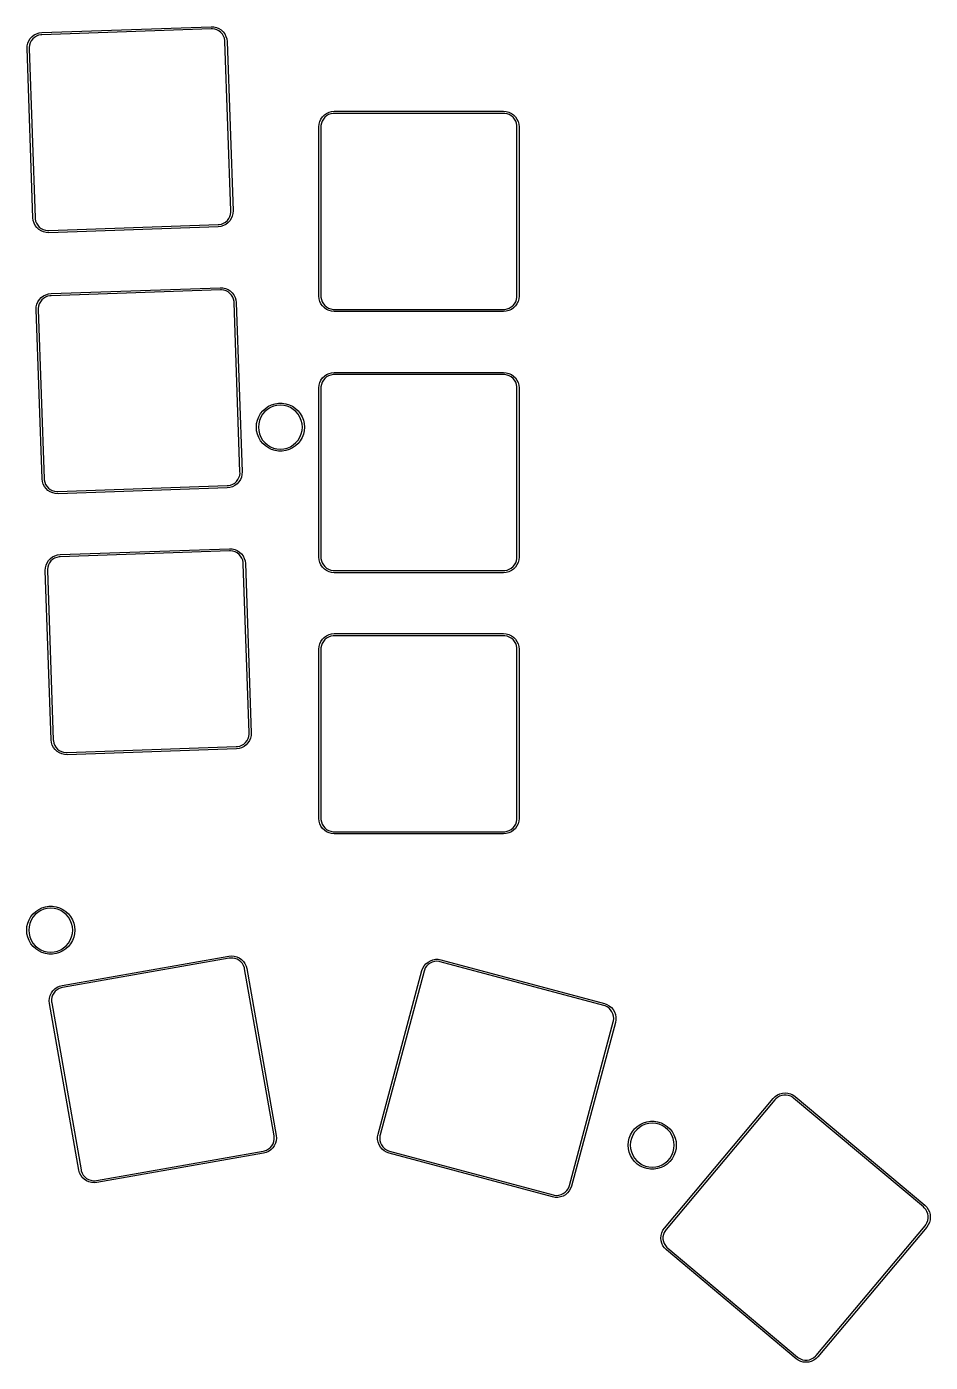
# Model space of a CAD drawing. Extents: x 26 to 165, y -131 to -30.
# Drawn here: x 101.7 to 164.7, y -131.2 to -38.1 of the extents above; entities that cross this region are included whole.
import ezdxf

# ---------------------------------------------------------------- set-up
doc = ezdxf.new("R2010")
doc.units = 0
doc.layers.add('BLACK', color=7, linetype='CONTINUOUS')

msp = doc.modelspace()

# ---------------------------------------------------------------- linework, layer by layer
at = {"layer": 'BLACK', "linetype": 'CONTINUOUS'}
for p, q in [((102.761, -38.5482), (114.554, -38.1364)), ((114.554, -38.1364), (114.554, -38.1364)), ((114.554, -38.1364), (114.741, -38.1462)), ((114.741, -38.1462), (114.924, -38.1884)), ((101.85, -39.1179), (101.952, -38.9607)), ((101.952, -38.9607), (102.079, -38.8237)), ((102.12, -38.9893), (102.02, -39.1169)), ((102.079, -38.8237), (102.229, -38.7109)), ((102.24, -38.881), (102.12, -38.9893)), ((102.229, -38.7109), (102.396, -38.6259)), ((102.377, -38.7953), (102.24, -38.881)), ((102.527, -38.7346), (102.377, -38.7953)), ((102.396, -38.6259), (102.575, -38.5711)), ((102.686, -38.701), (102.527, -38.7346)), ((102.575, -38.5711), (102.761, -38.5483)), ((102.766, -38.6982), (102.686, -38.701)), ((102.761, -38.5483), (102.761, -38.5482)), ((114.559, -38.2863), (102.766, -38.6981)), ((102.766, -38.6981), (102.766, -38.6982)), ((114.64, -38.2835), (114.559, -38.2863)), ((114.559, -38.2863), (114.559, -38.2863)), ((114.8, -38.306), (114.64, -38.2835)), ((114.954, -38.356), (114.8, -38.306)), ((114.924, -38.1884), (115.096, -38.2616)), ((115.097, -38.432), (114.954, -38.356)), ((115.096, -38.2616), (115.253, -38.3636)), ((115.225, -38.5317), (115.097, -38.432)), ((115.333, -38.6519), (115.225, -38.5317)), ((115.253, -38.3636), (115.39, -38.4914)), ((115.419, -38.7892), (115.333, -38.6519)), ((115.39, -38.4914), (115.503, -38.6411)), ((115.479, -38.9393), (115.419, -38.7892)), ((115.513, -39.0976), (115.479, -38.9393)), ((115.503, -38.6411), (115.588, -38.808)), ((115.588, -38.808), (115.643, -38.9872)), ((115.643, -38.9872), (115.666, -39.1731)), ((101.724, -39.6601), (101.734, -39.4729)), ((102.136, -51.4529), (101.724, -39.6601)), ((101.724, -39.6601), (101.724, -39.6601)), ((101.734, -39.4729), (101.776, -39.2904)), ((101.776, -39.2904), (101.85, -39.1179)), ((101.894, -39.4137), (101.871, -39.574)), ((101.871, -39.574), (101.874, -39.6548)), ((101.874, -39.6548), (101.874, -39.6548)), ((101.874, -39.6548), (102.286, -51.4476)), ((101.944, -39.2598), (101.894, -39.4137)), ((102.02, -39.1169), (101.944, -39.2598)), ((115.516, -39.1785), (115.513, -39.0976)), ((115.928, -50.9713), (115.516, -39.1785)), ((115.516, -39.1785), (115.516, -39.1785)), ((115.516, -39.1785), (115.516, -39.1785)), ((115.666, -39.1731), (115.666, -39.1732)), ((115.666, -39.1732), (116.078, -50.966)), ((122.122, -44.7384), (122.201, -44.5686)), ((122.201, -44.5686), (122.309, -44.4151)), ((122.372, -44.5735), (122.291, -44.7137)), ((122.309, -44.4151), (122.441, -44.2826)), ((122.476, -44.4495), (122.372, -44.5735)), ((122.441, -44.2826), (122.595, -44.1751)), ((122.6, -44.3455), (122.476, -44.4495)), ((122.595, -44.1751), (122.765, -44.0959)), ((122.74, -44.2646), (122.6, -44.3455)), ((122.892, -44.2092), (122.74, -44.2646)), ((122.765, -44.0959), (122.946, -44.0474)), ((123.051, -44.1811), (122.892, -44.2092)), ((122.946, -44.0474), (123.132, -44.0311)), ((123.132, -44.1811), (123.051, -44.1811)), ((123.132, -44.0311), (134.932, -44.0311)), ((123.132, -44.0311), (123.132, -44.0311)), ((134.932, -44.1811), (123.132, -44.1811)), ((123.132, -44.1811), (123.132, -44.1811)), ((134.932, -44.0311), (135.119, -44.0475)), ((135.013, -44.1811), (134.932, -44.1811)), ((135.173, -44.2092), (135.013, -44.1811)), ((135.119, -44.0475), (135.3, -44.0959)), ((135.325, -44.2646), (135.173, -44.2092)), ((135.3, -44.0959), (135.47, -44.1751)), ((135.465, -44.3455), (135.325, -44.2646)), ((135.589, -44.4495), (135.465, -44.3455)), ((135.47, -44.1751), (135.623, -44.2826)), ((135.693, -44.5735), (135.589, -44.4495)), ((135.623, -44.2826), (135.756, -44.4151)), ((135.774, -44.7137), (135.693, -44.5735)), ((135.756, -44.4151), (135.863, -44.5686)), ((135.863, -44.5686), (135.942, -44.7385)), ((122.057, -45.1061), (122.074, -44.9194)), ((122.057, -56.9061), (122.057, -45.1061)), ((122.057, -45.1061), (122.057, -45.1061)), ((122.074, -44.9194), (122.122, -44.7384)), ((122.235, -44.8658), (122.207, -45.0252)), ((122.207, -45.0252), (122.207, -45.1061)), ((122.207, -45.1061), (122.207, -45.1061)), ((122.207, -45.1061), (122.207, -56.9061)), ((122.291, -44.7137), (122.235, -44.8658)), ((135.829, -44.8658), (135.774, -44.7137)), ((135.857, -45.0252), (135.829, -44.8658)), ((135.857, -45.1061), (135.857, -45.0252)), ((135.857, -56.9061), (135.857, -45.1061)), ((135.857, -45.1061), (135.857, -45.1061)), ((135.857, -45.1061), (135.857, -45.1061)), ((135.942, -44.7385), (135.991, -44.9194)), ((135.991, -44.9194), (136.007, -45.106)), ((136.007, -45.106), (136.007, -45.1061)), ((136.007, -45.1061), (136.007, -56.9061)), ((115.908, -51.2124), (115.931, -51.0521)), ((115.931, -51.0521), (115.928, -50.9713)), ((115.928, -50.9713), (115.928, -50.9713)), ((116.068, -51.1532), (116.026, -51.3357)), ((116.078, -50.966), (116.068, -51.1532)), ((116.078, -50.966), (116.078, -50.966)), ((116.078, -50.966), (116.078, -50.966)), ((102.136, -51.453), (102.136, -51.4529)), ((102.159, -51.6389), (102.136, -51.453)), ((102.214, -51.8181), (102.159, -51.6389)), ((102.299, -51.985), (102.214, -51.8181)), ((102.286, -51.4476), (102.286, -51.4476)), ((102.286, -51.4476), (102.286, -51.4476)), ((102.286, -51.4476), (102.289, -51.5285)), ((102.289, -51.5285), (102.323, -51.6868)), ((102.412, -52.1347), (102.299, -51.985)), ((102.323, -51.6868), (102.383, -51.8369)), ((102.383, -51.8369), (102.469, -51.9742)), ((102.469, -51.9742), (102.577, -52.0945)), ((102.577, -52.0945), (102.705, -52.1941)), ((103.243, -52.3398), (115.036, -51.928)), ((115.041, -52.0779), (103.248, -52.4897)), ((115.036, -51.928), (115.116, -51.9251)), ((115.036, -51.928), (115.036, -51.928)), ((115.036, -51.928), (115.036, -51.928)), ((115.227, -52.055), (115.041, -52.0779)), ((115.041, -52.0779), (115.041, -52.0779)), ((115.041, -52.0779), (115.041, -52.0779)), ((115.041, -52.0779), (115.041, -52.0779)), ((115.041, -52.0779), (115.041, -52.0779)), ((115.116, -51.9251), (115.275, -51.8915)), ((115.406, -52.0002), (115.227, -52.055)), ((115.275, -51.8915), (115.425, -51.8308)), ((115.573, -51.9152), (115.406, -52.0002)), ((115.425, -51.8308), (115.562, -51.7451)), ((115.562, -51.7451), (115.682, -51.6368)), ((115.723, -51.8024), (115.573, -51.9152)), ((115.682, -51.6368), (115.782, -51.5092)), ((115.85, -51.6654), (115.723, -51.8024)), ((115.782, -51.5092), (115.858, -51.3663)), ((115.952, -51.5082), (115.85, -51.6654)), ((115.858, -51.3663), (115.908, -51.2124)), ((116.026, -51.3357), (115.952, -51.5082)), ((102.549, -52.2625), (102.412, -52.1347)), ((102.706, -52.3645), (102.549, -52.2625)), ((102.705, -52.1941), (102.848, -52.2701)), ((102.878, -52.4378), (102.706, -52.3645)), ((102.848, -52.2701), (103.002, -52.3201)), ((103.061, -52.4799), (102.878, -52.4378)), ((103.002, -52.3201), (103.162, -52.3426)), ((103.248, -52.4897), (103.061, -52.4799)), ((103.162, -52.3426), (103.243, -52.3398)), ((103.243, -52.3398), (103.243, -52.3398)), ((103.243, -52.3398), (103.243, -52.3398)), ((103.243, -52.3398), (103.243, -52.3398)), ((103.248, -52.4897), (103.248, -52.4897)), ((103.248, -52.4897), (103.248, -52.4897)), ((103.248, -52.4897), (103.248, -52.4897)), ((103.248, -52.4897), (103.248, -52.4897)), ((103.031, -56.8148), (103.21, -56.76)), ((103.21, -56.76), (103.396, -56.7371)), ((103.396, -56.7371), (115.189, -56.3253)), ((103.396, -56.7371), (103.396, -56.7371)), ((103.396, -56.7371), (103.396, -56.7371)), ((103.396, -56.7371), (103.396, -56.7371)), ((103.396, -56.7371), (103.396, -56.7371)), ((115.194, -56.4752), (103.402, -56.887)), ((115.189, -56.3253), (115.376, -56.3351)), ((115.189, -56.3253), (115.189, -56.3253)), ((115.189, -56.3253), (115.189, -56.3253)), ((115.189, -56.3253), (115.189, -56.3253)), ((115.275, -56.4724), (115.194, -56.4752)), ((115.194, -56.4752), (115.194, -56.4752)), ((115.194, -56.4752), (115.194, -56.4752)), ((115.194, -56.4752), (115.194, -56.4752)), ((115.436, -56.4949), (115.275, -56.4724)), ((115.376, -56.3351), (115.559, -56.3773)), ((115.589, -56.5449), (115.436, -56.4949)), ((115.559, -56.3773), (115.731, -56.4505)), ((115.732, -56.6209), (115.589, -56.5449)), ((115.731, -56.4505), (115.889, -56.5525)), ((115.86, -56.7206), (115.732, -56.6209)), ((115.968, -56.8408), (115.86, -56.7206)), ((115.889, -56.5525), (116.026, -56.6803)), ((116.026, -56.6803), (116.138, -56.83)), ((102.36, -57.849), (102.369, -57.6619)), ((102.369, -57.6619), (102.411, -57.4793)), ((102.411, -57.4793), (102.485, -57.3068)), ((102.485, -57.3068), (102.587, -57.1496)), ((102.529, -57.6026), (102.507, -57.7629)), ((102.579, -57.4487), (102.529, -57.6026)), ((102.655, -57.3058), (102.579, -57.4487)), ((102.587, -57.1496), (102.715, -57.0126)), ((102.755, -57.1782), (102.655, -57.3058)), ((102.715, -57.0126), (102.864, -56.8998)), ((102.875, -57.0699), (102.755, -57.1782)), ((102.864, -56.8998), (103.031, -56.8148)), ((103.012, -56.9841), (102.875, -57.0699)), ((103.162, -56.9235), (103.012, -56.9841)), ((103.321, -56.8899), (103.162, -56.9235)), ((103.402, -56.887), (103.321, -56.8899)), ((103.402, -56.887), (103.402, -56.887)), ((103.402, -56.887), (103.402, -56.887)), ((116.054, -56.9781), (115.968, -56.8408)), ((116.115, -57.1282), (116.054, -56.9781)), ((116.148, -57.2865), (116.115, -57.1282)), ((116.138, -56.83), (116.223, -56.9969)), ((116.151, -57.3674), (116.148, -57.2865)), ((116.563, -69.1602), (116.151, -57.3674)), ((116.151, -57.3674), (116.151, -57.3674)), ((116.151, -57.3674), (116.151, -57.3674)), ((116.223, -56.9969), (116.278, -57.1761)), ((116.278, -57.1761), (116.301, -57.362)), ((116.301, -57.362), (116.301, -57.3621)), ((116.301, -57.3621), (116.713, -69.1549)), ((122.074, -57.0928), (122.057, -56.9061)), ((122.057, -56.9061), (122.057, -56.9061)), ((122.057, -56.9061), (122.057, -56.9061)), ((122.122, -57.2738), (122.074, -57.0928)), ((122.201, -57.4436), (122.122, -57.2738)), ((122.309, -57.5971), (122.201, -57.4436)), ((122.207, -56.9061), (122.207, -56.9062)), ((122.207, -56.9062), (122.207, -56.987)), ((122.207, -56.987), (122.235, -57.1464)), ((122.235, -57.1464), (122.291, -57.2985)), ((122.291, -57.2985), (122.372, -57.4387)), ((122.441, -57.7296), (122.309, -57.5971)), ((122.372, -57.4387), (122.476, -57.5627)), ((122.476, -57.5627), (122.6, -57.6667)), ((122.6, -57.6667), (122.74, -57.7477)), ((135.325, -57.7476), (135.465, -57.6667)), ((135.465, -57.6667), (135.589, -57.5627)), ((135.589, -57.5627), (135.693, -57.4387)), ((135.756, -57.5971), (135.623, -57.7296)), ((135.693, -57.4387), (135.774, -57.2985)), ((135.863, -57.4436), (135.756, -57.5971)), ((135.774, -57.2985), (135.829, -57.1464)), ((135.829, -57.1464), (135.857, -56.987)), ((135.857, -56.987), (135.857, -56.9061)), ((135.857, -56.9061), (135.857, -56.9061)), ((135.942, -57.2738), (135.863, -57.4436)), ((135.991, -57.0928), (135.942, -57.2738)), ((136.007, -56.9061), (135.991, -57.0928)), ((136.007, -56.9061), (136.007, -56.9061)), ((102.771, -69.6418), (102.36, -57.849)), ((102.36, -57.849), (102.36, -57.849)), ((102.507, -57.7629), (102.509, -57.8437)), ((102.509, -57.8437), (102.509, -57.8437)), ((102.509, -57.8437), (102.921, -69.6366)), ((122.595, -57.8371), (122.441, -57.7296)), ((122.765, -57.9163), (122.595, -57.8371)), ((122.74, -57.7477), (122.892, -57.803)), ((122.946, -57.9648), (122.765, -57.9163)), ((122.892, -57.803), (123.051, -57.8311)), ((123.132, -57.9811), (122.946, -57.9648)), ((123.051, -57.8311), (123.132, -57.8311)), ((123.132, -57.8311), (134.932, -57.8311)), ((134.932, -57.9811), (123.132, -57.9811)), ((134.932, -57.8311), (134.932, -57.8311)), ((134.932, -57.8311), (135.013, -57.8311)), ((135.119, -57.9648), (134.932, -57.9811)), ((134.932, -57.9811), (134.932, -57.9811)), ((135.013, -57.8311), (135.173, -57.803)), ((135.3, -57.9163), (135.119, -57.9648)), ((135.173, -57.803), (135.325, -57.7476)), ((135.47, -57.8371), (135.3, -57.9163)), ((135.623, -57.7296), (135.47, -57.8371)), ((122.595, -62.3751), (122.765, -62.2959)), ((122.765, -62.2959), (122.946, -62.2474)), ((122.946, -62.2474), (123.132, -62.2311)), ((123.132, -62.2311), (134.932, -62.2311)), ((123.132, -62.2311), (123.132, -62.2311)), ((134.932, -62.2311), (135.119, -62.2475)), ((135.119, -62.2475), (135.3, -62.2959)), ((135.3, -62.2959), (135.47, -62.3751)), ((122.057, -63.3061), (122.074, -63.1194)), ((122.074, -63.1194), (122.122, -62.9384)), ((122.122, -62.9384), (122.201, -62.7686)), ((122.201, -62.7686), (122.309, -62.6151)), ((122.235, -63.0658), (122.207, -63.2252)), ((122.207, -63.2252), (122.207, -63.3061)), ((122.291, -62.9137), (122.235, -63.0658)), ((122.372, -62.7735), (122.291, -62.9137)), ((122.309, -62.6151), (122.441, -62.4826)), ((122.476, -62.6495), (122.372, -62.7735)), ((122.441, -62.4826), (122.595, -62.3751)), ((122.6, -62.5455), (122.476, -62.6495)), ((122.74, -62.4646), (122.6, -62.5455)), ((122.892, -62.4092), (122.74, -62.4646)), ((123.051, -62.3811), (122.892, -62.4092)), ((123.132, -62.3811), (123.051, -62.3811)), ((134.932, -62.3811), (123.132, -62.3811)), ((123.132, -62.3811), (123.132, -62.3811)), ((135.013, -62.3811), (134.932, -62.3811)), ((135.173, -62.4092), (135.013, -62.3811)), ((135.325, -62.4646), (135.173, -62.4092)), ((135.465, -62.5455), (135.325, -62.4646)), ((135.589, -62.6495), (135.465, -62.5455)), ((135.47, -62.3751), (135.623, -62.4826)), ((135.693, -62.7735), (135.589, -62.6495)), ((135.623, -62.4826), (135.756, -62.6151)), ((135.774, -62.9137), (135.693, -62.7735)), ((135.756, -62.6151), (135.863, -62.7686)), ((135.829, -63.0658), (135.774, -62.9137)), ((135.857, -63.2252), (135.829, -63.0658)), ((135.857, -63.3061), (135.857, -63.2252)), ((135.863, -62.7686), (135.942, -62.9384)), ((135.942, -62.9384), (135.991, -63.1195)), ((135.991, -63.1195), (136.007, -63.306)), ((122.057, -75.1061), (122.057, -63.3061)), ((122.057, -63.3061), (122.057, -63.3061)), ((122.207, -63.3061), (122.207, -63.3061)), ((122.207, -63.3061), (122.207, -75.1061)), ((135.857, -75.1061), (135.857, -63.3061)), ((135.857, -63.3061), (135.857, -63.3061)), ((135.857, -63.3061), (135.857, -63.3061)), ((136.007, -63.306), (136.007, -63.3061)), ((136.007, -63.3061), (136.007, -75.1061)), ((117.871, -65.3132), (117.996, -65.0964)), ((117.996, -65.0964), (118.152, -64.9007)), ((118.142, -65.1409), (118.017, -65.3455)), ((118.298, -64.9583), (118.142, -65.1409)), ((118.152, -64.9007), (118.336, -64.7304)), ((118.481, -64.8024), (118.298, -64.9583)), ((118.336, -64.7304), (118.542, -64.5894)), ((118.686, -64.677), (118.481, -64.8024)), ((118.542, -64.5894), (118.768, -64.4808)), ((118.907, -64.5852), (118.686, -64.677)), ((118.768, -64.4808), (119.007, -64.407)), ((119.141, -64.5291), (118.907, -64.5852)), ((119.007, -64.407), (119.255, -64.3697)), ((119.38, -64.5103), (119.141, -64.5291)), ((119.255, -64.3697), (119.505, -64.3697)), ((119.619, -64.5291), (119.38, -64.5103)), ((119.505, -64.3697), (119.753, -64.407)), ((119.853, -64.5852), (119.619, -64.5291)), ((119.753, -64.407), (119.992, -64.4808)), ((120.074, -64.677), (119.853, -64.5852)), ((119.992, -64.4808), (120.218, -64.5894)), ((120.279, -64.8024), (120.074, -64.677)), ((120.218, -64.5894), (120.424, -64.7304)), ((120.462, -64.9583), (120.279, -64.8024)), ((120.424, -64.7304), (120.608, -64.9007)), ((120.618, -65.1409), (120.462, -64.9583)), ((120.608, -64.9007), (120.764, -65.0964)), ((120.743, -65.3455), (120.618, -65.1409)), ((120.764, -65.0964), (120.889, -65.3132)), ((117.705, -66.04), (117.724, -65.7904)), ((117.724, -66.2896), (117.705, -66.04)), ((117.724, -65.7904), (117.779, -65.5463)), ((117.779, -65.5463), (117.871, -65.3132)), ((117.869, -65.8007), (117.85, -66.04)), ((117.85, -66.04), (117.869, -66.2793)), ((117.925, -65.5673), (117.869, -65.8007)), ((118.017, -65.3455), (117.925, -65.5673)), ((120.835, -65.5673), (120.743, -65.3455)), ((120.891, -65.8007), (120.835, -65.5673)), ((120.889, -65.3132), (120.981, -65.5463)), ((120.91, -66.04), (120.891, -65.8007)), ((120.891, -66.2793), (120.91, -66.04)), ((120.981, -65.5463), (121.036, -65.7904)), ((121.036, -65.7904), (121.055, -66.04)), ((121.055, -66.04), (121.036, -66.2896)), ((117.779, -66.5337), (117.724, -66.2896)), ((117.871, -66.7668), (117.779, -66.5337)), ((117.869, -66.2793), (117.925, -66.5127)), ((117.996, -66.9836), (117.871, -66.7668)), ((117.925, -66.5127), (118.017, -66.7345)), ((118.152, -67.1793), (117.996, -66.9836)), ((118.017, -66.7345), (118.142, -66.9391)), ((118.142, -66.9391), (118.298, -67.1217)), ((120.462, -67.1217), (120.618, -66.9391)), ((120.764, -66.9836), (120.608, -67.1793)), ((120.618, -66.9391), (120.743, -66.7345)), ((120.743, -66.7345), (120.835, -66.5127)), ((120.889, -66.7668), (120.764, -66.9836)), ((120.835, -66.5127), (120.891, -66.2793)), ((120.981, -66.5337), (120.889, -66.7668)), ((121.036, -66.2896), (120.981, -66.5337)), ((118.336, -67.3496), (118.152, -67.1793)), ((118.298, -67.1217), (118.481, -67.2776)), ((118.542, -67.4906), (118.336, -67.3496)), ((118.481, -67.2776), (118.686, -67.403)), ((118.768, -67.5992), (118.542, -67.4906)), ((118.686, -67.403), (118.907, -67.4948)), ((119.007, -67.673), (118.768, -67.5992)), ((118.907, -67.4948), (119.141, -67.5509)), ((119.255, -67.7103), (119.007, -67.673)), ((119.141, -67.5509), (119.38, -67.5697)), ((119.505, -67.7103), (119.255, -67.7103)), ((119.38, -67.5697), (119.619, -67.5509)), ((119.753, -67.673), (119.505, -67.7103)), ((119.619, -67.5509), (119.853, -67.4948)), ((119.992, -67.5992), (119.753, -67.673)), ((119.853, -67.4948), (120.074, -67.403)), ((120.218, -67.4906), (119.992, -67.5992)), ((120.074, -67.403), (120.279, -67.2776)), ((120.424, -67.3496), (120.218, -67.4906)), ((120.279, -67.2776), (120.462, -67.1217)), ((120.608, -67.1793), (120.424, -67.3496)), ((102.771, -69.6419), (102.771, -69.6418)), ((102.794, -69.8278), (102.771, -69.6419)), ((102.921, -69.6366), (102.921, -69.6366)), ((102.921, -69.6366), (102.921, -69.6366)), ((102.921, -69.6366), (102.924, -69.7174)), ((102.924, -69.7174), (102.958, -69.8757)), ((116.318, -69.8257), (116.417, -69.6982)), ((116.417, -69.6982), (116.493, -69.5553)), ((116.588, -69.6972), (116.486, -69.8543)), ((116.493, -69.5553), (116.543, -69.4013)), ((116.543, -69.4013), (116.566, -69.2411)), ((116.566, -69.2411), (116.563, -69.1602)), ((116.563, -69.1602), (116.563, -69.1602)), ((116.563, -69.1602), (116.563, -69.1602)), ((116.563, -69.1602), (116.563, -69.1602)), ((116.661, -69.5247), (116.588, -69.6972)), ((116.703, -69.3421), (116.661, -69.5247)), ((116.713, -69.1549), (116.703, -69.3421)), ((116.713, -69.1549), (116.713, -69.1549)), ((102.849, -70.007), (102.794, -69.8278)), ((102.934, -70.1739), (102.849, -70.007)), ((103.047, -70.3236), (102.934, -70.1739)), ((102.958, -69.8757), (103.018, -70.0258)), ((103.018, -70.0258), (103.104, -70.1631)), ((103.184, -70.4514), (103.047, -70.3236)), ((103.104, -70.1631), (103.212, -70.2834)), ((103.341, -70.5534), (103.184, -70.4514)), ((103.212, -70.2834), (103.34, -70.383)), ((103.34, -70.383), (103.483, -70.459)), ((103.513, -70.6267), (103.341, -70.5534)), ((103.483, -70.459), (103.637, -70.509)), ((103.696, -70.6688), (103.513, -70.6267)), ((103.637, -70.509), (103.797, -70.5315)), ((103.883, -70.6786), (103.696, -70.6688)), ((103.797, -70.5315), (103.878, -70.5287)), ((103.878, -70.5287), (115.671, -70.1169)), ((115.676, -70.2668), (103.883, -70.6786)), ((103.883, -70.6786), (103.883, -70.6786)), ((103.883, -70.6786), (103.883, -70.6786)), ((115.671, -70.1169), (115.752, -70.1141)), ((115.671, -70.1169), (115.671, -70.1169)), ((115.671, -70.1169), (115.671, -70.1169)), ((115.862, -70.244), (115.676, -70.2668)), ((115.676, -70.2668), (115.676, -70.2668)), ((115.752, -70.1141), (115.91, -70.0805)), ((116.041, -70.1892), (115.862, -70.244)), ((115.91, -70.0805), (116.06, -70.0198)), ((116.208, -70.1041), (116.041, -70.1892)), ((116.06, -70.0198), (116.197, -69.934)), ((116.197, -69.934), (116.318, -69.8257)), ((116.358, -69.9914), (116.208, -70.1041)), ((116.486, -69.8543), (116.358, -69.9914)), ((103.12, -75.4957), (103.222, -75.3386)), ((103.222, -75.3386), (103.35, -75.2015)), ((103.39, -75.3671), (103.29, -75.4947)), ((103.35, -75.2015), (103.499, -75.0888)), ((103.51, -75.2589), (103.39, -75.3671)), ((103.499, -75.0888), (103.666, -75.0037)), ((103.648, -75.1731), (103.51, -75.2589)), ((103.798, -75.1125), (103.648, -75.1731)), ((103.666, -75.0037), (103.846, -74.9489)), ((103.956, -75.0788), (103.798, -75.1125)), ((103.846, -74.9489), (104.031, -74.9261)), ((104.037, -75.076), (103.956, -75.0788)), ((104.031, -74.9261), (104.032, -74.926)), ((104.032, -74.926), (115.824, -74.5142)), ((115.83, -74.6641), (104.037, -75.0759)), ((104.037, -75.0759), (104.037, -75.0759)), ((104.037, -75.0759), (104.037, -75.0759)), ((104.037, -75.0759), (104.037, -75.076)), ((115.824, -74.5142), (116.011, -74.524)), ((115.824, -74.5142), (115.824, -74.5142)), ((115.824, -74.5142), (115.824, -74.5142)), ((115.824, -74.5142), (115.824, -74.5142)), ((115.91, -74.6613), (115.83, -74.6641)), ((115.83, -74.6641), (115.83, -74.6641)), ((115.83, -74.6641), (115.83, -74.6641)), ((115.83, -74.6641), (115.83, -74.6641)), ((116.071, -74.6838), (115.91, -74.6613)), ((116.011, -74.524), (116.194, -74.5662)), ((116.225, -74.7338), (116.071, -74.6838)), ((116.194, -74.5662), (116.367, -74.6394)), ((116.368, -74.8098), (116.225, -74.7338)), ((116.367, -74.6394), (116.524, -74.7414)), ((116.495, -74.9095), (116.368, -74.8098)), ((116.603, -75.0297), (116.495, -74.9095)), ((116.524, -74.7414), (116.661, -74.8692)), ((116.689, -75.167), (116.603, -75.0297)), ((116.661, -74.8692), (116.774, -75.0189)), ((116.75, -75.3171), (116.689, -75.167)), ((116.784, -75.4754), (116.75, -75.3171)), ((116.774, -75.0189), (116.859, -75.1858)), ((116.859, -75.1858), (116.913, -75.365)), ((116.913, -75.365), (116.936, -75.551)), ((122.074, -75.2928), (122.057, -75.1061)), ((122.057, -75.1061), (122.057, -75.1061)), ((122.057, -75.1061), (122.057, -75.1061)), ((122.122, -75.4738), (122.074, -75.2928)), ((122.207, -75.1061), (122.207, -75.1062)), ((122.207, -75.1062), (122.207, -75.187)), ((122.207, -75.187), (122.235, -75.3464)), ((122.235, -75.3464), (122.291, -75.4985)), ((135.774, -75.4985), (135.829, -75.3464)), ((135.829, -75.3464), (135.857, -75.187)), ((135.857, -75.187), (135.857, -75.1061)), ((135.857, -75.1061), (135.857, -75.1061)), ((135.991, -75.2928), (135.942, -75.4738)), ((136.007, -75.1061), (135.991, -75.2928)), ((136.007, -75.1061), (136.007, -75.1061)), ((102.995, -76.0379), (103.005, -75.8508)), ((103.407, -87.8307), (102.995, -76.0379)), ((102.995, -76.0379), (102.995, -76.0379)), ((103.005, -75.8508), (103.047, -75.6682)), ((103.047, -75.6682), (103.12, -75.4957)), ((103.164, -75.7915), (103.142, -75.9518)), ((103.142, -75.9518), (103.145, -76.0327)), ((103.145, -76.0327), (103.145, -76.0327)), ((103.145, -76.0327), (103.556, -87.8255)), ((103.214, -75.6376), (103.164, -75.7915)), ((103.29, -75.4947), (103.214, -75.6376)), ((116.786, -75.5558), (116.784, -75.4754)), ((116.786, -75.5563), (116.786, -75.5558)), ((117.198, -87.3491), (116.786, -75.5563)), ((116.936, -75.551), (116.936, -75.551)), ((116.936, -75.551), (116.936, -75.551)), ((116.936, -75.551), (116.936, -75.551)), ((116.936, -75.551), (117.348, -87.3439)), ((122.201, -75.6436), (122.122, -75.4738)), ((122.309, -75.7971), (122.201, -75.6436)), ((122.291, -75.4985), (122.372, -75.6387)), ((122.441, -75.9296), (122.309, -75.7971)), ((122.372, -75.6387), (122.476, -75.7627)), ((122.595, -76.0371), (122.441, -75.9296)), ((122.476, -75.7627), (122.6, -75.8667)), ((122.765, -76.1163), (122.595, -76.0371)), ((122.6, -75.8667), (122.74, -75.9477)), ((122.74, -75.9477), (122.892, -76.003)), ((122.946, -76.1648), (122.765, -76.1163)), ((122.892, -76.003), (123.051, -76.0311)), ((123.132, -76.1811), (122.946, -76.1648)), ((123.051, -76.0311), (123.132, -76.0311)), ((123.132, -76.0311), (134.932, -76.0311)), ((134.932, -76.1811), (123.132, -76.1811)), ((134.932, -76.0311), (134.932, -76.0311)), ((134.932, -76.0311), (135.013, -76.0311)), ((135.119, -76.1648), (134.932, -76.1811)), ((134.932, -76.1811), (134.932, -76.1811)), ((135.013, -76.0311), (135.173, -76.003)), ((135.3, -76.1163), (135.119, -76.1648)), ((135.173, -76.003), (135.325, -75.9476)), ((135.47, -76.0371), (135.3, -76.1163)), ((135.325, -75.9476), (135.465, -75.8667)), ((135.465, -75.8667), (135.589, -75.7627)), ((135.623, -75.9296), (135.47, -76.0371)), ((135.589, -75.7627), (135.693, -75.6387)), ((135.756, -75.7971), (135.623, -75.9296)), ((135.693, -75.6387), (135.774, -75.4985)), ((135.863, -75.6436), (135.756, -75.7971)), ((135.942, -75.4738), (135.863, -75.6436)), ((122.122, -81.1384), (122.201, -80.9686)), ((122.201, -80.9686), (122.309, -80.8151)), ((122.309, -80.8151), (122.441, -80.6826)), ((122.476, -80.8495), (122.372, -80.9735)), ((122.441, -80.6826), (122.595, -80.5751)), ((122.6, -80.7455), (122.476, -80.8495)), ((122.595, -80.5751), (122.765, -80.4959)), ((122.74, -80.6646), (122.6, -80.7455)), ((122.892, -80.6092), (122.74, -80.6646)), ((122.765, -80.4959), (122.946, -80.4474)), ((123.051, -80.5811), (122.892, -80.6092)), ((122.946, -80.4474), (123.132, -80.4311)), ((123.132, -80.5811), (123.051, -80.5811)), ((123.132, -80.4311), (134.932, -80.4311)), ((123.132, -80.4311), (123.132, -80.4311)), ((134.932, -80.5811), (123.132, -80.5811)), ((123.132, -80.5811), (123.132, -80.5811)), ((134.932, -80.4311), (135.119, -80.4475)), ((135.013, -80.5811), (134.932, -80.5811)), ((135.173, -80.6092), (135.013, -80.5811)), ((135.119, -80.4475), (135.3, -80.4959)), ((135.325, -80.6646), (135.173, -80.6092)), ((135.3, -80.4959), (135.47, -80.5751)), ((135.465, -80.7455), (135.325, -80.6646)), ((135.589, -80.8495), (135.465, -80.7455)), ((135.47, -80.5751), (135.623, -80.6826)), ((135.693, -80.9735), (135.589, -80.8495)), ((135.623, -80.6826), (135.756, -80.8151)), ((135.756, -80.8151), (135.863, -80.9686)), ((135.863, -80.9686), (135.942, -81.1384)), ((122.057, -81.5061), (122.074, -81.3194)), ((122.057, -93.3061), (122.057, -81.5061)), ((122.057, -81.5061), (122.057, -81.5061)), ((122.074, -81.3194), (122.122, -81.1384)), ((122.235, -81.2658), (122.207, -81.4252)), ((122.207, -81.4252), (122.207, -81.5061)), ((122.207, -81.5061), (122.207, -81.5061)), ((122.207, -81.5061), (122.207, -93.3061)), ((122.291, -81.1137), (122.235, -81.2658)), ((122.372, -80.9735), (122.291, -81.1137)), ((135.774, -81.1137), (135.693, -80.9735)), ((135.829, -81.2658), (135.774, -81.1137)), ((135.857, -81.4252), (135.829, -81.2658)), ((135.857, -81.5061), (135.857, -81.4252)), ((135.857, -93.3061), (135.857, -81.5061)), ((135.857, -81.5061), (135.857, -81.5061)), ((135.857, -81.5061), (135.857, -81.5061)), ((135.942, -81.1384), (135.991, -81.3195)), ((135.991, -81.3195), (136.007, -81.506)), ((136.007, -81.506), (136.007, -81.5061)), ((136.007, -81.5061), (136.007, -93.3061)), ((117.178, -87.5903), (117.201, -87.43)), ((117.201, -87.43), (117.198, -87.3491)), ((117.198, -87.3491), (117.198, -87.3491)), ((117.198, -87.3491), (117.198, -87.3491)), ((117.348, -87.3439), (117.338, -87.531)), ((117.348, -87.3439), (117.348, -87.3439)), ((103.407, -87.8309), (103.407, -87.8307)), ((103.429, -88.0167), (103.407, -87.8309)), ((103.484, -88.1959), (103.429, -88.0167)), ((103.569, -88.3628), (103.484, -88.1959)), ((103.556, -87.8255), (103.556, -87.8255)), ((103.556, -87.8255), (103.556, -87.8255)), ((103.556, -87.8255), (103.559, -87.9063)), ((103.559, -87.9063), (103.593, -88.0647)), ((103.682, -88.5125), (103.569, -88.3628)), ((103.593, -88.0647), (103.654, -88.2147)), ((103.654, -88.2147), (103.739, -88.352)), ((103.739, -88.352), (103.848, -88.4723)), ((104.513, -88.7176), (116.306, -88.3058)), ((116.306, -88.3058), (116.387, -88.303)), ((116.306, -88.3058), (116.306, -88.3058)), ((116.306, -88.3058), (116.306, -88.3058)), ((116.306, -88.3058), (116.306, -88.3058)), ((116.387, -88.303), (116.545, -88.2693)), ((116.676, -88.3781), (116.497, -88.4329)), ((116.545, -88.2693), (116.695, -88.2087)), ((116.843, -88.293), (116.676, -88.3781)), ((116.695, -88.2087), (116.832, -88.1229)), ((116.832, -88.1229), (116.953, -88.0146)), ((116.993, -88.1803), (116.843, -88.293)), ((116.953, -88.0146), (117.052, -87.8871)), ((117.121, -88.0432), (116.993, -88.1803)), ((117.052, -87.8871), (117.128, -87.7442)), ((117.223, -87.8861), (117.121, -88.0432)), ((117.128, -87.7442), (117.178, -87.5903)), ((117.296, -87.7136), (117.223, -87.8861)), ((117.338, -87.531), (117.296, -87.7136)), ((103.819, -88.6403), (103.682, -88.5125)), ((103.976, -88.7423), (103.819, -88.6403)), ((103.848, -88.4723), (103.975, -88.5719)), ((103.975, -88.5719), (104.118, -88.6479)), ((104.149, -88.8156), (103.976, -88.7423)), ((104.118, -88.6479), (104.272, -88.6979)), ((104.331, -88.8577), (104.149, -88.8156)), ((104.272, -88.6979), (104.432, -88.7204)), ((104.518, -88.8675), (104.331, -88.8577)), ((104.432, -88.7204), (104.513, -88.7176)), ((116.311, -88.4557), (104.518, -88.8675)), ((104.518, -88.8675), (104.518, -88.8675)), ((104.518, -88.8675), (104.518, -88.8675)), ((116.497, -88.4329), (116.311, -88.4557)), ((116.311, -88.4557), (116.311, -88.4557)), ((122.074, -93.4928), (122.057, -93.3061)), ((122.057, -93.3061), (122.057, -93.3061)), ((122.057, -93.3061), (122.057, -93.3061)), ((122.122, -93.6738), (122.074, -93.4928)), ((122.201, -93.8436), (122.122, -93.6738)), ((122.309, -93.9971), (122.201, -93.8436)), ((122.207, -93.3061), (122.207, -93.3062)), ((122.207, -93.3062), (122.207, -93.387)), ((122.207, -93.387), (122.235, -93.5464)), ((122.235, -93.5464), (122.291, -93.6985)), ((122.291, -93.6985), (122.372, -93.8387)), ((122.441, -94.1296), (122.309, -93.9971)), ((122.372, -93.8387), (122.476, -93.9627)), ((122.476, -93.9627), (122.6, -94.0667)), ((135.465, -94.0667), (135.589, -93.9627)), ((135.589, -93.9627), (135.693, -93.8387)), ((135.756, -93.9971), (135.623, -94.1296)), ((135.693, -93.8387), (135.774, -93.6985)), ((135.863, -93.8436), (135.756, -93.9971)), ((135.774, -93.6985), (135.829, -93.5464)), ((135.829, -93.5464), (135.857, -93.387)), ((135.857, -93.387), (135.857, -93.3061)), ((135.942, -93.6738), (135.863, -93.8436)), ((135.991, -93.4928), (135.942, -93.6738)), ((136.007, -93.3061), (135.991, -93.4928)), ((136.007, -93.3061), (136.007, -93.3061)), ((122.595, -94.2371), (122.441, -94.1296)), ((122.765, -94.3163), (122.595, -94.2371)), ((122.6, -94.0667), (122.74, -94.1477)), ((122.74, -94.1477), (122.892, -94.203)), ((122.946, -94.3648), (122.765, -94.3163)), ((122.892, -94.203), (123.051, -94.2311)), ((123.132, -94.3811), (122.946, -94.3648)), ((123.051, -94.2311), (123.132, -94.2311)), ((123.132, -94.2311), (134.932, -94.2311)), ((134.932, -94.3811), (123.132, -94.3811)), ((134.932, -94.2311), (134.932, -94.2311)), ((134.932, -94.2311), (135.013, -94.2311)), ((135.119, -94.3648), (134.932, -94.3811)), ((134.932, -94.3811), (134.932, -94.3811)), ((135.013, -94.2311), (135.173, -94.203)), ((135.3, -94.3163), (135.119, -94.3648)), ((135.173, -94.203), (135.325, -94.1476)), ((135.47, -94.2371), (135.3, -94.3163)), ((135.325, -94.1476), (135.465, -94.0667)), ((135.623, -94.1296), (135.47, -94.2371)), ((102.54, -99.6414), (102.766, -99.5328)), ((102.766, -99.5328), (103.005, -99.459)), ((103.139, -99.5811), (102.905, -99.6372)), ((103.005, -99.459), (103.253, -99.4217)), ((103.378, -99.5623), (103.139, -99.5811)), ((103.253, -99.4217), (103.503, -99.4217)), ((103.617, -99.5811), (103.378, -99.5623)), ((103.503, -99.4217), (103.751, -99.459)), ((103.851, -99.6372), (103.617, -99.5811)), ((103.751, -99.459), (103.99, -99.5328)), ((103.99, -99.5328), (104.215, -99.6414)), ((101.777, -100.598), (101.869, -100.365)), ((101.869, -100.365), (101.994, -100.148)), ((102.015, -100.398), (101.923, -100.619)), ((101.994, -100.148), (102.15, -99.9527)), ((102.14, -100.193), (102.015, -100.398)), ((102.296, -100.01), (102.14, -100.193)), ((102.15, -99.9527), (102.334, -99.7824)), ((102.479, -99.8544), (102.296, -100.01)), ((102.334, -99.7824), (102.54, -99.6414)), ((102.684, -99.729), (102.479, -99.8544)), ((102.905, -99.6372), (102.684, -99.729)), ((104.072, -99.729), (103.851, -99.6372)), ((104.277, -99.8544), (104.072, -99.729)), ((104.215, -99.6414), (104.422, -99.7824)), ((104.46, -100.01), (104.277, -99.8544)), ((104.422, -99.7824), (104.606, -99.9527)), ((104.616, -100.193), (104.46, -100.01)), ((104.606, -99.9527), (104.762, -100.148)), ((104.741, -100.398), (104.616, -100.193)), ((104.833, -100.619), (104.741, -100.398)), ((104.762, -100.148), (104.887, -100.365)), ((104.887, -100.365), (104.979, -100.598)), ((101.703, -101.092), (101.722, -100.842)), ((101.722, -101.342), (101.703, -101.092)), ((101.722, -100.842), (101.777, -100.598)), ((101.777, -101.586), (101.722, -101.342)), ((101.867, -100.853), (101.848, -101.092)), ((101.848, -101.092), (101.867, -101.331)), ((101.923, -100.619), (101.867, -100.853)), ((101.867, -101.331), (101.923, -101.565)), ((104.889, -100.853), (104.833, -100.619)), ((104.833, -101.565), (104.889, -101.331)), ((104.908, -101.092), (104.889, -100.853)), ((104.889, -101.331), (104.908, -101.092)), ((104.979, -100.598), (105.034, -100.842)), ((105.034, -101.342), (104.979, -101.586)), ((105.034, -100.842), (105.053, -101.092)), ((105.053, -101.092), (105.034, -101.342)), ((101.869, -101.819), (101.777, -101.586)), ((101.994, -102.036), (101.869, -101.819)), ((101.923, -101.565), (102.015, -101.786)), ((102.15, -102.231), (101.994, -102.036)), ((102.015, -101.786), (102.14, -101.991)), ((102.14, -101.991), (102.296, -102.174)), ((102.334, -102.402), (102.15, -102.231)), ((102.296, -102.174), (102.479, -102.33)), ((102.479, -102.33), (102.684, -102.455)), ((104.072, -102.455), (104.277, -102.33)), ((104.277, -102.33), (104.46, -102.174)), ((104.606, -102.231), (104.422, -102.402)), ((104.46, -102.174), (104.616, -101.991)), ((104.762, -102.036), (104.606, -102.231)), ((104.616, -101.991), (104.741, -101.786)), ((104.741, -101.786), (104.833, -101.565)), ((104.887, -101.819), (104.762, -102.036)), ((104.979, -101.586), (104.887, -101.819)), ((102.54, -102.543), (102.334, -102.402)), ((102.766, -102.651), (102.54, -102.543)), ((102.684, -102.455), (102.905, -102.547)), ((103.005, -102.725), (102.766, -102.651)), ((102.905, -102.547), (103.139, -102.603)), ((103.253, -102.762), (103.005, -102.725)), ((103.139, -102.603), (103.378, -102.622)), ((103.503, -102.762), (103.253, -102.762)), ((103.378, -102.622), (103.617, -102.603)), ((103.751, -102.725), (103.503, -102.762)), ((103.617, -102.603), (103.851, -102.547)), ((103.99, -102.651), (103.751, -102.725)), ((103.851, -102.547), (104.072, -102.455)), ((104.215, -102.543), (103.99, -102.651)), ((104.166, -104.949), (115.787, -102.9)), ((115.813, -103.047), (104.192, -105.096)), ((104.422, -102.402), (104.215, -102.543)), ((115.787, -102.9), (115.973, -102.883)), ((115.787, -102.9), (115.787, -102.9)), ((115.893, -103.033), (115.813, -103.047)), ((115.813, -103.047), (115.813, -103.047)), ((115.813, -103.047), (115.813, -103.047)), ((115.813, -103.047), (115.813, -103.047)), ((116.054, -103.033), (115.893, -103.033)), ((115.973, -102.883), (116.16, -102.9)), ((116.214, -103.061), (116.054, -103.033)), ((116.16, -102.9), (116.341, -102.948)), ((116.366, -103.117), (116.214, -103.061)), ((116.341, -102.948), (116.511, -103.027)), ((116.506, -103.198), (116.366, -103.117)), ((116.63, -103.302), (116.506, -103.198)), ((116.511, -103.027), (116.664, -103.135)), ((116.734, -103.426), (116.63, -103.302)), ((116.664, -103.135), (116.797, -103.267)), ((116.797, -103.267), (116.904, -103.421)), ((129.664, -103.312), (129.826, -103.219)), ((129.826, -103.219), (130.002, -103.155)), ((130.119, -103.278), (129.963, -103.32)), ((130.002, -103.155), (130.187, -103.122)), ((130.28, -103.264), (130.119, -103.278)), ((130.187, -103.122), (130.374, -103.122)), ((130.442, -103.278), (130.28, -103.264)), ((130.374, -103.122), (130.559, -103.155)), ((130.52, -103.299), (130.442, -103.278)), ((141.918, -106.354), (130.52, -103.299)), ((130.52, -103.299), (130.52, -103.299)), ((130.52, -103.299), (130.52, -103.299)), ((130.559, -103.155), (130.559, -103.155)), ((130.559, -103.155), (141.957, -106.209)), ((116.815, -103.566), (116.734, -103.426)), ((116.87, -103.718), (116.815, -103.566)), ((116.884, -103.798), (116.87, -103.718)), ((118.933, -115.418), (116.884, -103.798)), ((116.884, -103.798), (116.884, -103.798)), ((116.884, -103.798), (116.884, -103.798)), ((116.904, -103.421), (116.984, -103.591)), ((116.984, -103.591), (117.032, -103.772)), ((117.032, -103.772), (117.032, -103.772)), ((117.032, -103.772), (119.081, -115.392)), ((126.188, -115.313), (129.242, -103.915)), ((129.387, -103.954), (126.333, -115.351)), ((129.242, -103.915), (129.306, -103.739)), ((129.242, -103.915), (129.242, -103.915)), ((129.306, -103.739), (129.4, -103.576)), ((129.408, -103.875), (129.387, -103.954)), ((129.387, -103.954), (129.387, -103.954)), ((129.387, -103.954), (129.387, -103.954)), ((129.387, -103.954), (129.387, -103.954)), ((129.4, -103.576), (129.52, -103.433)), ((129.476, -103.729), (129.408, -103.875)), ((129.569, -103.596), (129.476, -103.729)), ((129.52, -103.433), (129.664, -103.312)), ((129.684, -103.482), (129.569, -103.596)), ((129.816, -103.389), (129.684, -103.482)), ((129.963, -103.32), (129.816, -103.389)), ((103.662, -105.184), (103.815, -105.076)), ((103.815, -105.076), (103.985, -104.997)), ((103.96, -105.166), (103.82, -105.247)), ((104.112, -105.11), (103.96, -105.166)), ((103.985, -104.997), (104.166, -104.949)), ((104.192, -105.096), (104.112, -105.11)), ((104.166, -104.949), (104.166, -104.949)), ((104.192, -105.096), (104.192, -105.096)), ((104.192, -105.096), (104.192, -105.096)), ((103.278, -106.007), (103.294, -105.821)), ((103.294, -106.194), (103.278, -106.007)), ((103.294, -105.821), (103.343, -105.64)), ((103.343, -105.64), (103.422, -105.47)), ((103.422, -105.47), (103.529, -105.316)), ((103.456, -105.767), (103.428, -105.926)), ((103.428, -105.926), (103.428, -106.088)), ((103.428, -106.088), (103.442, -106.168)), ((103.511, -105.615), (103.456, -105.767)), ((103.592, -105.475), (103.511, -105.615)), ((103.529, -105.316), (103.662, -105.184)), ((103.696, -105.351), (103.592, -105.475)), ((103.82, -105.247), (103.696, -105.351)), ((105.343, -117.815), (103.294, -106.194)), ((103.294, -106.194), (103.294, -106.194)), ((103.442, -106.168), (105.491, -117.789)), ((141.996, -106.374), (141.918, -106.354)), ((141.918, -106.354), (141.918, -106.354)), ((141.918, -106.354), (141.918, -106.354)), ((141.957, -106.209), (141.957, -106.209)), ((141.957, -106.209), (141.957, -106.209)), ((141.957, -106.209), (142.133, -106.273)), ((142.143, -106.443), (141.996, -106.374)), ((142.133, -106.273), (142.295, -106.366)), ((142.275, -106.536), (142.143, -106.443)), ((142.39, -106.65), (142.275, -106.536)), ((142.295, -106.366), (142.438, -106.487)), ((142.482, -106.783), (142.39, -106.65)), ((142.438, -106.487), (142.559, -106.63)), ((142.551, -106.929), (142.482, -106.783)), ((142.593, -107.086), (142.551, -106.929)), ((142.559, -106.63), (142.653, -106.793)), ((142.653, -106.793), (142.717, -106.969)), ((142.717, -106.969), (142.749, -107.153)), ((139.518, -118.884), (142.572, -107.486)), ((142.717, -107.525), (139.663, -118.923)), ((142.572, -107.486), (142.593, -107.408)), ((142.572, -107.486), (142.572, -107.486)), ((142.607, -107.247), (142.593, -107.086)), ((142.593, -107.408), (142.607, -107.247)), ((142.749, -107.341), (142.717, -107.525)), ((142.717, -107.525), (142.717, -107.525)), ((142.717, -107.525), (142.717, -107.525)), ((142.717, -107.525), (142.717, -107.525)), ((142.749, -107.153), (142.749, -107.341)), ((153.855, -112.683), (154.008, -112.575)), ((154.008, -112.575), (154.178, -112.496)), ((154.305, -112.609), (154.153, -112.665)), ((154.178, -112.496), (154.359, -112.447)), ((154.465, -112.581), (154.305, -112.609)), ((154.359, -112.447), (154.546, -112.431)), ((154.627, -112.581), (154.465, -112.581)), ((154.546, -112.431), (154.732, -112.447)), ((154.786, -112.609), (154.627, -112.581)), ((154.732, -112.447), (154.913, -112.496)), ((154.938, -112.665), (154.786, -112.609)), ((154.913, -112.496), (155.083, -112.575)), ((155.083, -112.575), (155.236, -112.683)), ((146.137, -121.854), (153.722, -112.815)), ((153.837, -112.912), (146.252, -121.951)), ((153.722, -112.815), (153.855, -112.683)), ((153.722, -112.815), (153.722, -112.815)), ((153.722, -112.815), (153.722, -112.815)), ((153.722, -112.815), (153.722, -112.815)), ((153.889, -112.85), (153.837, -112.912)), ((153.837, -112.912), (153.837, -112.912)), ((154.013, -112.745), (153.889, -112.85)), ((154.153, -112.665), (154.013, -112.745)), ((155.078, -112.746), (154.938, -112.665)), ((155.14, -112.798), (155.078, -112.746)), ((164.18, -120.382), (155.14, -112.797)), ((155.14, -112.797), (155.14, -112.797)), ((155.14, -112.797), (155.14, -112.798)), ((155.236, -112.683), (155.237, -112.683)), ((155.237, -112.683), (155.237, -112.683)), ((155.237, -112.683), (155.237, -112.683)), ((155.237, -112.683), (164.276, -120.267)), ((144.676, -114.519), (144.915, -114.445)), ((144.915, -114.445), (145.163, -114.408)), ((145.163, -114.408), (145.413, -114.408)), ((145.413, -114.408), (145.661, -114.445)), ((145.661, -114.445), (145.9, -114.519)), ((119.081, -115.392), (119.081, -115.392)), ((119.081, -115.392), (119.098, -115.579)), ((126.155, -115.497), (126.188, -115.313)), ((126.188, -115.313), (126.188, -115.313)), ((126.188, -115.313), (126.188, -115.313)), ((126.188, -115.313), (126.188, -115.313)), ((126.333, -115.351), (126.312, -115.43)), ((126.333, -115.351), (126.333, -115.351)), ((126.333, -115.351), (126.333, -115.351)), ((143.687, -115.584), (143.779, -115.351)), ((143.779, -115.351), (143.904, -115.134)), ((143.925, -115.384), (143.833, -115.605)), ((143.904, -115.134), (144.06, -114.939)), ((144.05, -115.179), (143.925, -115.384)), ((144.206, -114.996), (144.05, -115.179)), ((144.06, -114.939), (144.244, -114.768)), ((144.389, -114.84), (144.206, -114.996)), ((144.244, -114.768), (144.451, -114.627)), ((144.594, -114.715), (144.389, -114.84)), ((144.451, -114.627), (144.676, -114.519)), ((144.815, -114.623), (144.594, -114.715)), ((145.049, -114.567), (144.815, -114.623)), ((145.288, -114.548), (145.049, -114.567)), ((145.527, -114.567), (145.288, -114.548)), ((145.761, -114.623), (145.527, -114.567)), ((145.982, -114.715), (145.761, -114.623)), ((145.9, -114.519), (146.125, -114.627)), ((146.187, -114.84), (145.982, -114.715)), ((146.125, -114.627), (146.332, -114.768)), ((146.37, -114.996), (146.187, -114.84)), ((146.332, -114.768), (146.516, -114.939)), ((146.526, -115.179), (146.37, -114.996)), ((146.516, -114.939), (146.672, -115.134)), ((146.651, -115.384), (146.526, -115.179)), ((146.743, -115.605), (146.651, -115.384)), ((146.672, -115.134), (146.797, -115.351)), ((146.797, -115.351), (146.889, -115.584)), ((118.555, -116.34), (118.679, -116.236)), ((118.679, -116.236), (118.783, -116.112)), ((118.846, -116.27), (118.714, -116.402)), ((118.783, -116.112), (118.864, -115.971)), ((118.954, -116.116), (118.846, -116.27)), ((118.864, -115.971), (118.919, -115.819)), ((118.919, -115.819), (118.948, -115.66)), ((118.948, -115.498), (118.933, -115.418)), ((118.933, -115.418), (118.933, -115.418)), ((118.933, -115.418), (118.933, -115.418)), ((118.948, -115.66), (118.948, -115.498)), ((119.033, -115.947), (118.954, -116.116)), ((119.081, -115.766), (119.033, -115.947)), ((119.098, -115.579), (119.081, -115.766)), ((126.155, -115.685), (126.155, -115.497)), ((126.188, -115.869), (126.155, -115.685)), ((126.252, -116.045), (126.188, -115.869)), ((126.346, -116.207), (126.252, -116.045)), ((126.312, -115.43), (126.298, -115.591)), ((126.298, -115.591), (126.312, -115.752)), ((126.312, -115.752), (126.354, -115.908)), ((126.466, -116.351), (126.346, -116.207)), ((126.354, -115.908), (126.422, -116.055)), ((126.422, -116.055), (126.515, -116.188)), ((126.515, -116.188), (126.629, -116.302)), ((126.629, -116.302), (126.762, -116.395)), ((143.613, -116.078), (143.632, -115.828)), ((143.632, -116.328), (143.613, -116.078)), ((143.632, -115.828), (143.687, -115.584)), ((143.687, -116.572), (143.632, -116.328)), ((143.777, -115.839), (143.758, -116.078)), ((143.758, -116.078), (143.777, -116.317)), ((143.833, -115.605), (143.777, -115.839)), ((143.777, -116.317), (143.833, -116.551)), ((146.799, -115.839), (146.743, -115.605)), ((146.743, -116.551), (146.799, -116.317)), ((146.818, -116.078), (146.799, -115.839)), ((146.799, -116.317), (146.818, -116.078)), ((146.889, -115.584), (146.944, -115.828)), ((146.944, -116.328), (146.889, -116.572)), ((146.944, -115.828), (146.963, -116.078)), ((146.963, -116.078), (146.944, -116.328)), ((106.562, -118.539), (118.183, -116.49)), ((118.209, -116.638), (106.588, -118.687)), ((118.183, -116.49), (118.263, -116.476)), ((118.183, -116.49), (118.183, -116.49)), ((118.39, -116.589), (118.209, -116.638)), ((118.209, -116.638), (118.209, -116.638)), ((118.209, -116.638), (118.209, -116.638)), ((118.263, -116.476), (118.415, -116.421)), ((118.56, -116.51), (118.39, -116.589)), ((118.415, -116.421), (118.555, -116.34)), ((118.714, -116.402), (118.56, -116.51)), ((126.61, -116.471), (126.466, -116.351)), ((126.772, -116.565), (126.61, -116.471)), ((126.762, -116.395), (126.909, -116.463)), ((126.948, -116.629), (126.772, -116.565)), ((126.909, -116.463), (126.987, -116.484)), ((138.346, -119.683), (126.948, -116.629)), ((126.948, -116.629), (126.948, -116.629)), ((126.987, -116.484), (126.987, -116.484)), ((126.987, -116.484), (138.385, -119.538)), ((143.779, -116.805), (143.687, -116.572)), ((143.904, -117.022), (143.779, -116.805)), ((143.833, -116.551), (143.925, -116.772)), ((144.06, -117.217), (143.904, -117.022)), ((143.925, -116.772), (144.05, -116.977)), ((144.05, -116.977), (144.206, -117.16)), ((144.244, -117.388), (144.06, -117.217)), ((144.206, -117.16), (144.389, -117.316)), ((146.187, -117.316), (146.37, -117.16)), ((146.516, -117.217), (146.332, -117.388)), ((146.37, -117.16), (146.526, -116.977)), ((146.672, -117.022), (146.516, -117.217)), ((146.526, -116.977), (146.651, -116.772)), ((146.651, -116.772), (146.743, -116.551)), ((146.797, -116.805), (146.672, -117.022)), ((146.889, -116.572), (146.797, -116.805)), ((105.392, -117.996), (105.343, -117.815)), ((105.343, -117.815), (105.343, -117.815)), ((105.343, -117.815), (105.343, -117.815)), ((105.343, -117.815), (105.343, -117.815)), ((105.471, -118.166), (105.392, -117.996)), ((105.578, -118.319), (105.471, -118.166)), ((105.491, -117.789), (105.491, -117.789)), ((105.491, -117.789), (105.505, -117.868)), ((105.505, -117.868), (105.56, -118.02)), ((105.56, -118.02), (105.641, -118.161)), ((105.641, -118.161), (105.745, -118.285)), ((144.451, -117.529), (144.244, -117.388)), ((144.389, -117.316), (144.594, -117.441)), ((144.676, -117.637), (144.451, -117.529)), ((144.594, -117.441), (144.815, -117.533)), ((144.915, -117.711), (144.676, -117.637)), ((144.815, -117.533), (145.049, -117.589)), ((145.163, -117.748), (144.915, -117.711)), ((145.049, -117.589), (145.288, -117.608)), ((145.413, -117.748), (145.163, -117.748)), ((145.288, -117.608), (145.527, -117.589)), ((145.661, -117.711), (145.413, -117.748)), ((145.527, -117.589), (145.761, -117.533)), ((145.9, -117.637), (145.661, -117.711)), ((145.761, -117.533), (145.982, -117.441)), ((146.125, -117.529), (145.9, -117.637)), ((145.982, -117.441), (146.187, -117.316)), ((146.332, -117.388), (146.125, -117.529)), ((105.711, -118.452), (105.578, -118.319)), ((105.864, -118.559), (105.711, -118.452)), ((105.745, -118.285), (105.869, -118.389)), ((106.034, -118.638), (105.864, -118.559)), ((105.869, -118.389), (106.009, -118.47)), ((106.009, -118.47), (106.161, -118.525)), ((106.215, -118.687), (106.034, -118.638)), ((106.161, -118.525), (106.321, -118.553)), ((106.402, -118.703), (106.215, -118.687)), ((106.321, -118.553), (106.483, -118.553)), ((106.588, -118.687), (106.402, -118.703)), ((106.483, -118.553), (106.562, -118.539)), ((106.562, -118.539), (106.562, -118.539)), ((106.588, -118.687), (106.588, -118.687)), ((106.588, -118.687), (106.588, -118.687)), ((139.336, -119.242), (139.428, -119.109)), ((139.428, -119.109), (139.497, -118.962)), ((139.497, -118.962), (139.518, -118.884)), ((139.599, -119.099), (139.505, -119.262)), ((139.518, -118.884), (139.518, -118.884)), ((139.663, -118.923), (139.599, -119.099)), ((139.663, -118.923), (139.663, -118.923)), ((139.663, -118.923), (139.663, -118.923)), ((138.531, -119.716), (138.346, -119.683)), ((138.346, -119.683), (138.346, -119.683)), ((138.346, -119.683), (138.346, -119.683)), ((138.346, -119.683), (138.346, -119.683)), ((138.346, -119.683), (138.346, -119.683)), ((138.385, -119.538), (138.385, -119.538)), ((138.385, -119.538), (138.385, -119.538)), ((138.385, -119.538), (138.463, -119.559)), ((138.463, -119.559), (138.624, -119.573)), ((138.718, -119.716), (138.531, -119.716)), ((138.624, -119.573), (138.786, -119.559)), ((138.902, -119.683), (138.718, -119.716)), ((138.786, -119.559), (138.942, -119.517)), ((139.079, -119.619), (138.902, -119.683)), ((138.942, -119.517), (139.089, -119.449)), ((139.241, -119.525), (139.079, -119.619)), ((139.089, -119.449), (139.221, -119.356)), ((139.221, -119.356), (139.336, -119.242)), ((139.384, -119.405), (139.241, -119.525)), ((139.505, -119.262), (139.384, -119.405)), ((164.242, -120.434), (164.18, -120.382)), ((164.18, -120.382), (164.18, -120.382)), ((164.18, -120.382), (164.18, -120.382)), ((164.346, -120.558), (164.242, -120.434)), ((164.276, -120.267), (164.276, -120.267)), ((164.276, -120.267), (164.276, -120.267)), ((164.276, -120.267), (164.276, -120.267)), ((164.276, -120.267), (164.408, -120.4)), ((164.427, -120.699), (164.346, -120.558)), ((164.408, -120.4), (164.516, -120.553)), ((164.482, -120.851), (164.427, -120.699)), ((164.51, -121.01), (164.482, -120.851)), ((164.516, -120.553), (164.595, -120.723)), ((164.595, -120.723), (164.644, -120.904)), ((164.644, -120.904), (164.66, -121.091)), ((146.03, -122.008), (146.137, -121.854)), ((146.137, -121.854), (146.137, -121.854)), ((156.709, -130.725), (164.294, -121.686)), ((164.408, -121.782), (156.824, -130.821)), ((164.294, -121.685), (164.346, -121.624)), ((164.294, -121.686), (164.294, -121.685)), ((164.346, -121.624), (164.427, -121.483)), ((164.516, -121.628), (164.408, -121.782)), ((164.408, -121.782), (164.408, -121.782)), ((164.427, -121.483), (164.482, -121.331)), ((164.482, -121.331), (164.51, -121.172)), ((164.51, -121.172), (164.51, -121.01)), ((164.595, -121.459), (164.516, -121.628)), ((164.644, -121.278), (164.595, -121.459)), ((164.66, -121.091), (164.644, -121.278)), ((145.886, -122.545), (145.902, -122.359)), ((145.902, -122.732), (145.886, -122.545)), ((145.902, -122.359), (145.951, -122.178)), ((145.951, -122.913), (145.902, -122.732)), ((145.951, -122.178), (146.03, -122.008)), ((146.064, -122.305), (146.036, -122.464)), ((146.036, -122.464), (146.036, -122.626)), ((146.036, -122.626), (146.064, -122.786)), ((146.119, -122.153), (146.064, -122.305)), ((146.064, -122.786), (146.119, -122.938)), ((146.2, -122.013), (146.119, -122.153)), ((146.252, -121.951), (146.2, -122.013)), ((146.252, -121.951), (146.252, -121.951)), ((146.03, -123.083), (145.951, -122.913)), ((146.137, -123.236), (146.03, -123.083)), ((146.119, -122.938), (146.2, -123.078)), ((146.27, -123.369), (146.137, -123.236)), ((146.2, -123.078), (146.304, -123.202)), ((155.309, -130.954), (146.27, -123.369)), ((146.304, -123.202), (146.366, -123.254)), ((146.366, -123.254), (146.366, -123.254)), ((146.366, -123.254), (146.366, -123.254)), ((146.366, -123.254), (155.405, -130.839)), ((155.463, -131.061), (155.309, -130.954)), ((155.309, -130.954), (155.309, -130.954)), ((155.405, -130.839), (155.405, -130.839)), ((155.405, -130.839), (155.406, -130.839)), ((155.406, -130.839), (155.468, -130.891)), ((155.632, -131.14), (155.463, -131.061)), ((155.468, -130.891), (155.608, -130.972)), ((155.608, -130.972), (155.76, -131.027)), ((155.813, -131.189), (155.632, -131.14)), ((155.76, -131.027), (155.919, -131.055)), ((156, -131.205), (155.813, -131.189)), ((155.919, -131.055), (156.081, -131.055)), ((156.187, -131.189), (156, -131.205)), ((156.081, -131.055), (156.24, -131.027)), ((156.368, -131.14), (156.187, -131.189)), ((156.24, -131.027), (156.392, -130.972)), ((156.538, -131.061), (156.368, -131.14)), ((156.392, -130.972), (156.533, -130.891)), ((156.533, -130.891), (156.657, -130.787)), ((156.691, -130.954), (156.538, -131.061)), ((156.657, -130.787), (156.709, -130.725)), ((156.824, -130.821), (156.691, -130.954)), ((156.709, -130.725), (156.709, -130.725)), ((156.824, -130.821), (156.824, -130.821)), ((156.824, -130.821), (156.824, -130.821))]:
    msp.add_line(p, q, dxfattribs=at)

doc.saveas('drawing.dxf')
